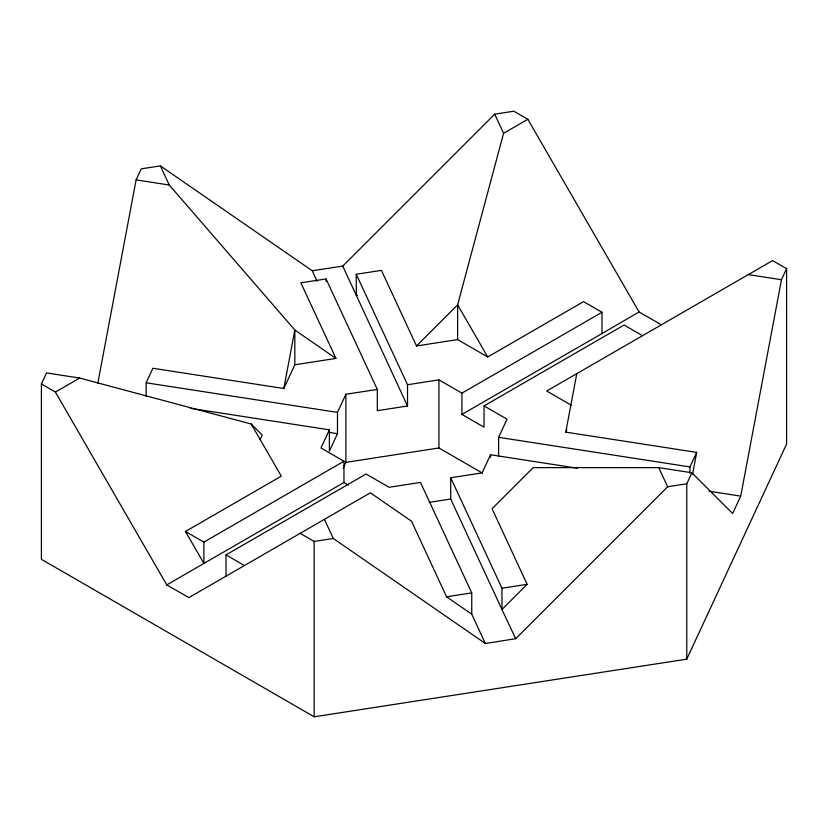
<?xml version="1.0" encoding="UTF-8"?>
<svg xmlns="http://www.w3.org/2000/svg" width="828" height="828" viewBox="0 0 828 828"><rect width="100%" height="100%" fill="white"/><g stroke="black" fill="none" stroke-linecap="round" stroke-linejoin="round"><path stroke-width="1.24" d="M515.678 638.709L501.965 609.501L527.136 584.33L492.06 508.744L533.17 467.623L658.746 467.623L691.887 472.757L686.764 483.8L667.627 486.76L515.678 638.709L485.353 643.491L471.743 614.169L471.753 592.889L420.479 482.424L389.077 487.288L366.079 474.009L226.013 554.884L226.044 576.143M326.015 281.427L326.035 278.933L300.864 282.834L335.94 358.41L294.83 364.775L283.807 388.508L152.901 368.263L146.152 382.795L146.163 396.477M97.776 383.436L136.113 179.893L141.236 168.84L160.373 165.879L312.228 270.756L317.124 281.313M283.807 388.508L294.83 330.02L169.254 185.017L160.373 165.879M692.508 474.62L696.69 452.388L565.772 432.133L576.795 373.635M691.887 472.757L732.645 513.515L740.718 496.138L781.477 279.729L786.6 268.686L772.596 260.592L546.697 391.013L571.216 405.171M661.386 324.804L639.092 311.98L527.84 119.294L513.836 111.2L494.709 114.16L503.579 133.298L457.625 304.839L457.625 339.594L487.723 356.971L583.554 301.64L601.987 312.28L601.987 333.56L461.921 414.424L461.921 393.145L601.987 312.28M786.6 268.686L786.6 444.036L686.764 659.16L314.164 716.8L41.4 559.314L41.4 383.964L46.523 372.921L79.664 378.044L251.205 424.008L262.228 435.021L260.127 439.544M190.357 408.328L329.389 429.835L320.974 447.969L343.962 461.248L343.962 482.527L166.749 584.899L55.404 392.048L41.4 383.964M329.389 429.835L329.389 451.115L337.482 433.675L337.482 412.396L345.897 394.263L377.309 389.408L377.309 410.688L407.521 406.01L407.521 384.73L356.247 274.265L381.429 270.373L416.505 345.949L457.625 339.594M343.196 468.203L345.897 462.366L345.897 394.263M577.251 468.182L490.518 454.758L482.103 472.891L450.691 477.756L450.691 499.036L501.965 609.501L501.965 588.222L450.691 477.756M498.611 456.093L498.611 437.319L507.026 419.185L484.038 405.917L484.038 427.196L461.921 414.424M565.772 432.133L566.828 429.877M689.941 473.181L689.941 466.92L696.69 452.388M312.228 270.756L342.74 266.119L494.709 114.16M416.505 345.949L457.625 304.839L487.723 356.971M601.987 333.56L639.092 311.98M55.404 392.048L79.664 378.044M503.579 133.298L527.84 119.294M343.962 461.248L203.895 542.112L203.895 563.392L185.472 531.472L281.303 476.141L251.205 424.008M484.038 405.917L624.105 325.042L642.528 335.692M407.521 384.73L438.923 379.876L461.921 393.145M345.897 462.366L438.923 447.969L482.465 473.109M429.297 502.348L450.691 499.036M300.16 533.356L314.164 541.44L333.291 538.479L485.353 643.491M166.749 584.899L188.867 597.609L370.375 492.815L411.495 521.205L446.571 596.791L471.753 592.889M501.965 588.222L527.136 584.33M357.427 295.379L356.351 295.441L342.74 266.119M136.113 179.893L169.254 185.017M748.336 274.596L781.477 279.729M146.152 382.795L337.482 412.396M498.611 437.319L689.941 466.92M708.985 491.18L740.718 496.138M328.561 432.288L337.482 433.675M343.962 482.527L348.391 485.073M185.472 531.472L203.895 542.112M226.013 554.884L244.446 565.524M335.94 358.41L294.83 330.02L294.83 364.775M446.571 596.791L471.743 614.169M658.746 467.623L667.627 486.76M326.035 278.933L377.309 389.408M324.421 519.342L333.291 538.479M407.521 406.01L356.351 295.441L356.247 274.265M686.764 483.8L686.764 659.16M490.518 454.758L490.518 457.263M438.923 379.876L438.923 447.969M314.164 541.44L314.164 716.8"/></g></svg>
